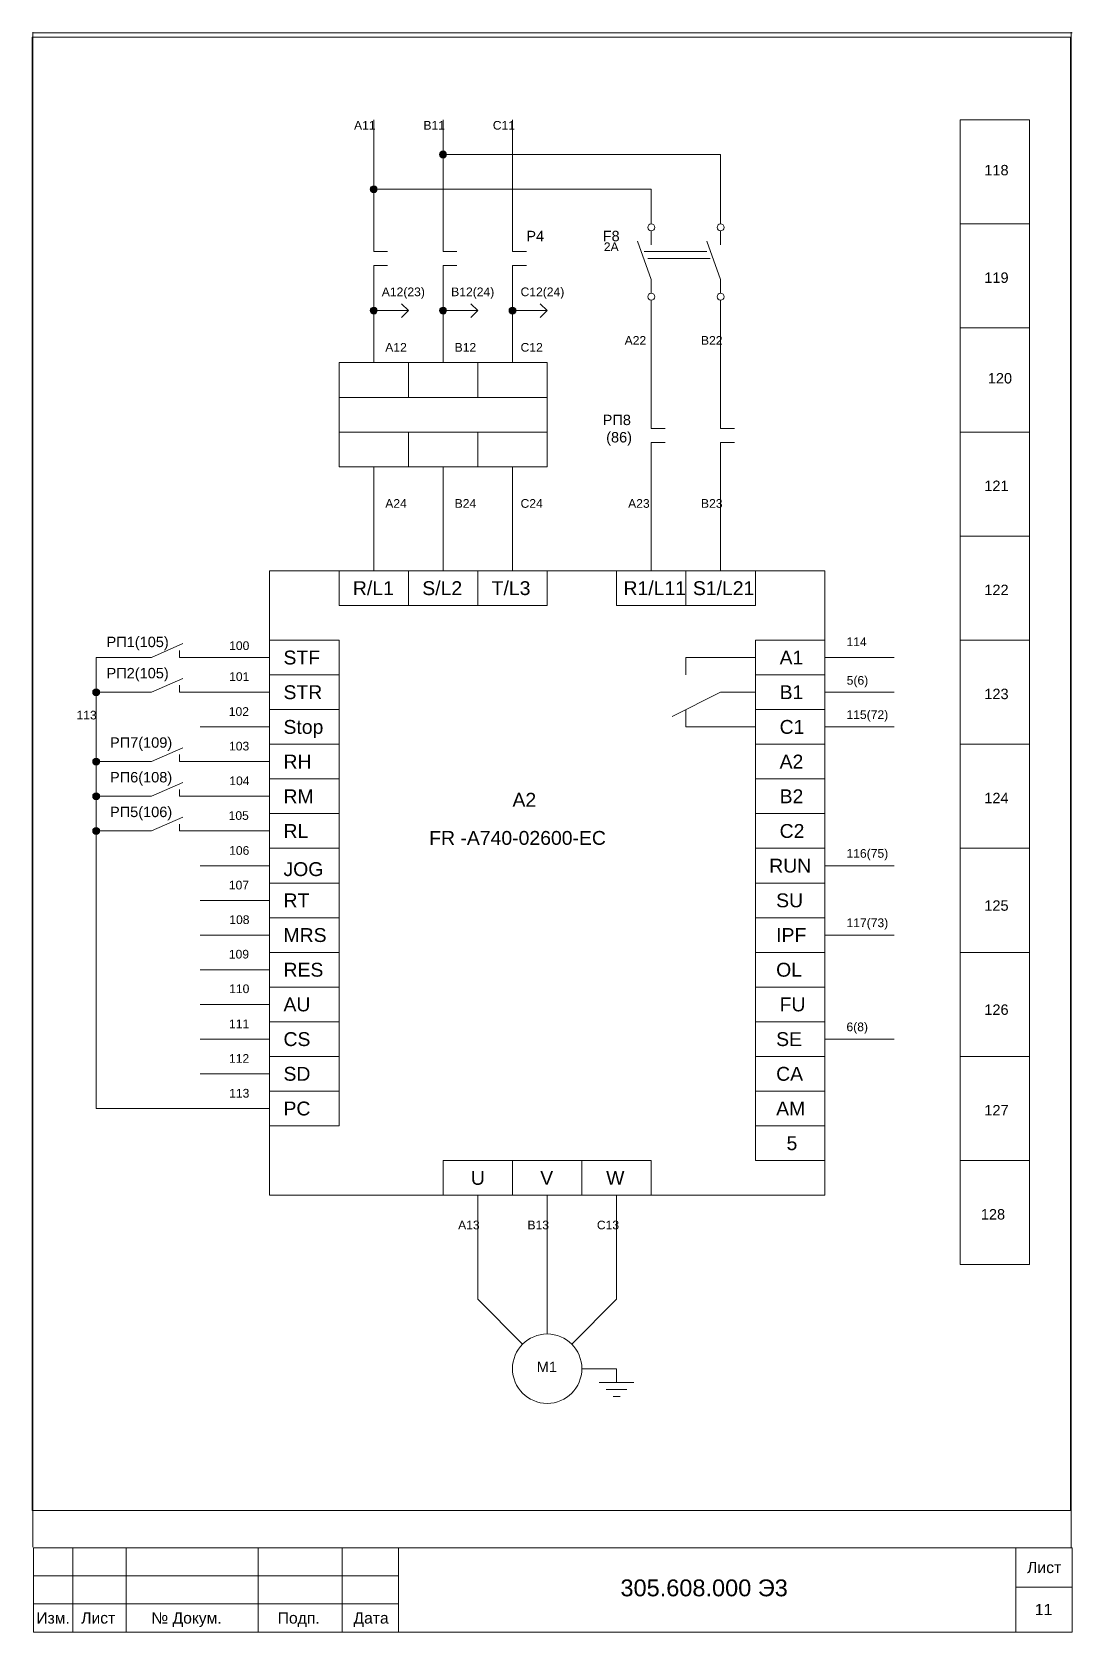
# Paper-space layout 'Лист12' of a CAD drawing. Header units: millimetres. Extents: x 14 to 199, y 0 to 285.
# The model-space entities are those that its viewports show. They can reach past a viewport. Long polylines and large blocks are cut down to what shows.
import ezdxf

# ---------------------------------------------------------------- set-up
doc = ezdxf.new("R2010")
doc.units = ezdxf.units.MM
doc.layers.get('0').update_dxf_attribs({"lineweight": 20})
doc.styles.get("Standard").update_dxf_attribs({"font": 'arial.ttf'})

msp = doc.modelspace()

# ---------------------------------------------------------------- hatches: boundary and pattern name
h = msp.add_hatch(color=256)
h.dxf.hatch_style = 1
h.paths.add_polyline_path([(2700.5, 845, 1), (2699.5, 845, 1)])
h = msp.add_hatch(color=256)
h.dxf.hatch_style = 1
h.paths.add_polyline_path([(2690.5, 840, 1), (2689.5, 840, 1)])
h = msp.add_hatch(color=256)
h.dxf.hatch_style = 1
h.paths.add_polyline_path([(2690.5, 822.5, 1), (2689.5, 822.5, 1)])
h = msp.add_hatch(color=256)
h.dxf.hatch_style = 1
h.paths.add_polyline_path([(2700.5, 822.5, 1), (2699.5, 822.5, 1)])
h = msp.add_hatch(color=256)
h.dxf.hatch_style = 1
h.paths.add_polyline_path([(2710.5, 822.5, 1), (2709.5, 822.5, 1)])
h = msp.add_hatch(color=256)
h.dxf.hatch_style = 1
h.paths.add_polyline_path([(2650.5, 767.5, 1), (2649.5, 767.5, 1)])
h = msp.add_hatch(color=256)
h.dxf.hatch_style = 1
h.paths.add_polyline_path([(2650.5, 757.5, 1), (2649.5, 757.5, 1)])
h = msp.add_hatch(color=256)
h.dxf.hatch_style = 1
h.paths.add_polyline_path([(2650.5, 752.5, 1), (2649.5, 752.5, 1)])
h = msp.add_hatch(color=256)
h.dxf.hatch_style = 1
h.paths.add_polyline_path([(2650.5, 747.5, 1), (2649.5, 747.5, 1)])

# ---------------------------------------------------------------- linework, layer by layer
for p, q in [((2690, 835), (2690, 850)), ((2700, 835), (2700, 850)), ((2710, 835), (2710, 850)), ((2740, 845), (2700, 845)), ((2740, 835), (2740, 845)), ((2730, 840), (2690, 840)), ((2730, 835), (2730, 840)), ((2690, 835), (2690, 831)), ((2700, 835), (2700, 831)), ((2710, 835), (2710, 831)), ((2730, 834), (2730, 832)), ((2740, 834), (2740, 832)), ((2690, 831), (2692, 831)), ((2700, 831), (2702, 831)), ((2710, 831), (2712, 831)), ((2730, 827), (2728, 832.5)), ((2729, 831), (2738, 831)), ((2740, 827), (2738, 832.5)), ((2690, 825), (2690, 829)), ((2690, 829), (2692, 829)), ((2700, 825), (2700, 829)), ((2700, 829), (2702, 829)), ((2710, 825), (2710, 829)), ((2710, 829), (2712, 829)), ((2729.5, 830), (2738.5, 830)), ((2730, 827), (2730, 825)), ((2740, 827), (2740, 825)), ((2690, 825), (2690, 815)), ((2694, 823.5), (2695, 822.5)), ((2700, 825), (2700, 815)), ((2704, 823.5), (2705, 822.5)), ((2710, 825), (2710, 815)), ((2714, 823.5), (2715, 822.5)), ((2730, 824), (2730, 809.5)), ((2740, 824), (2740, 809.5)), ((2690, 822.5), (2695, 822.5)), ((2695, 822.5), (2694, 821.5)), ((2700, 822.5), (2705, 822.5)), ((2705, 822.5), (2704, 821.5)), ((2710, 822.5), (2715, 822.5)), ((2715, 822.5), (2714, 821.5)), ((2685, 810), (2685, 805)), ((2715, 810), (2715, 805)), ((2730, 809.5), (2730, 805.5)), ((2740, 809.5), (2740, 805.5)), ((2730, 805.5), (2732, 805.5)), ((2740, 805.5), (2742, 805.5)), ((2730, 799.5), (2730, 803.5)), ((2730, 803.5), (2732, 803.5)), ((2740, 799.5), (2740, 803.5)), ((2740, 803.5), (2742, 803.5)), ((2690, 800), (2690, 785)), ((2700, 800), (2700, 785)), ((2710, 800), (2710, 785)), ((2730, 799.5), (2730, 785)), ((2740, 800), (2740, 785)), ((2685, 785), (2675, 785)), ((2675, 785), (2675, 775)), ((2735, 785), (2715, 785)), ((2745, 785), (2755, 785)), ((2755, 785), (2755, 775)), ((2658, 772.5), (2662.5, 774.5)), ((2662, 772.5), (2662, 773.5)), ((2655, 772.5), (2650, 772.5)), ((2650, 772.5), (2650, 707.5)), ((2655, 772.5), (2658, 772.5)), ((2665, 772.5), (2662, 772.5)), ((2675, 772.5), (2665, 772.5)), ((2745, 772.5), (2735, 772.5)), ((2735, 772.5), (2735, 770)), ((2765, 772.5), (2755, 772.5)), ((2658, 767.5), (2662.5, 769.5)), ((2662, 767.5), (2662, 768.5)), ((2675, 770), (2685, 770)), ((2655, 767.5), (2650, 767.5)), ((2655, 767.5), (2658, 767.5)), ((2665, 767.5), (2662, 767.5)), ((2675, 767.5), (2665, 767.5)), ((2740, 767.5), (2733, 764)), ((2745, 767.5), (2740, 767.5)), ((2765, 767.5), (2755, 767.5)), ((2675, 765), (2685, 765)), ((2735, 762.5), (2735, 765)), ((2675, 762.5), (2665, 762.5)), ((2745, 762.5), (2735, 762.5)), ((2765, 762.5), (2755, 762.5)), ((2658, 757.5), (2662.5, 759.5)), ((2675, 760), (2685, 760)), ((2655, 757.5), (2650, 757.5)), ((2655, 757.5), (2658, 757.5)), ((2662, 757.5), (2662, 758.5)), ((2665, 757.5), (2662, 757.5)), ((2675, 757.5), (2665, 757.5)), ((2658, 752.5), (2662.5, 754.5)), ((2675, 755), (2685, 755)), ((2655, 752.5), (2650, 752.5)), ((2655, 752.5), (2658, 752.5)), ((2662, 752.5), (2662, 753.5)), ((2665, 752.5), (2662, 752.5)), ((2675, 752.5), (2665, 752.5)), ((2658, 747.5), (2662.5, 749.5)), ((2675, 750), (2685, 750)), ((2655, 747.5), (2650, 747.5)), ((2655, 747.5), (2658, 747.5)), ((2662, 747.5), (2662, 748.5)), ((2665, 747.5), (2662, 747.5)), ((2675, 747.5), (2665, 747.5)), ((2675, 745), (2685, 745)), ((2675, 742.5), (2665, 742.5)), ((2765, 742.5), (2755, 742.5)), ((2675, 740), (2685, 740)), ((2675, 737.5), (2665, 737.5)), ((2675, 735), (2685, 735)), ((2675, 732.5), (2665, 732.5)), ((2765, 732.5), (2755, 732.5)), ((2675, 730), (2685, 730)), ((2675, 727.5), (2665, 727.5)), ((2675, 725), (2685, 725)), ((2675, 722.5), (2665, 722.5)), ((2675, 720), (2685, 720)), ((2675, 717.5), (2665, 717.5)), ((2765, 717.5), (2755, 717.5)), ((2675, 715), (2685, 715)), ((2675, 712.5), (2665, 712.5)), ((2675, 710), (2685, 710)), ((2650, 707.5), (2665, 707.5)), ((2675, 707.5), (2665, 707.5)), ((2675, 705), (2675, 695)), ((2755, 700), (2755, 695)), ((2675, 695), (2700, 695)), ((2705, 680), (2705, 695)), ((2715, 675), (2715, 695)), ((2725, 680), (2725, 695)), ((2755, 695), (2730, 695)), ((2705, 680), (2711.464, 673.536)), ((2725, 680), (2718.536, 673.536)), ((2720, 670), (2725, 670)), ((2725, 670), (2725, 668)), ((2722.5, 668), (2727.5, 668)), ((2723.5, 667), (2726.5, 667)), ((2724.5, 666), (2725.5, 666))]:
    msp.add_line(p, q)
for points in [[(2774.5, 850), (2784.5, 850), (2784.5, 835), (2774.5, 835)], [(2774.5, 835), (2784.5, 835), (2784.5, 820), (2774.5, 820)], [(2774.5, 820), (2784.5, 820), (2784.5, 805), (2774.5, 805)], [(2685, 815), (2695, 815), (2695, 810), (2685, 810)], [(2695, 815), (2705, 815), (2705, 810), (2695, 810)], [(2705, 815), (2715, 815), (2715, 810), (2705, 810)], [(2685, 805), (2695, 805), (2695, 800), (2685, 800)], [(2695, 805), (2705, 805), (2705, 800), (2695, 800)], [(2705, 805), (2715, 805), (2715, 800), (2705, 800)], [(2774.5, 805), (2784.5, 805), (2784.5, 790), (2774.5, 790)], [(2774.5, 790), (2784.5, 790), (2784.5, 775), (2774.5, 775)], [(2685, 785), (2695, 785), (2695, 780), (2685, 780)], [(2695, 785), (2705, 785), (2705, 780), (2695, 780)], [(2705, 785), (2715, 785), (2715, 780), (2705, 780)], [(2725, 785), (2735, 785), (2735, 780), (2725, 780)], [(2735, 785), (2745, 785), (2745, 780), (2735, 780)], [(2675, 775), (2685, 775), (2685, 705), (2675, 705)], [(2745, 775), (2755, 775), (2755, 770), (2745, 770)], [(2774.5, 775), (2784.5, 775), (2784.5, 760), (2774.5, 760)], [(2745, 770), (2755, 770), (2755, 765), (2745, 765)], [(2745, 765), (2755, 765), (2755, 760), (2745, 760)], [(2745, 760), (2755, 760), (2755, 755), (2745, 755)], [(2774.5, 760), (2784.5, 760), (2784.5, 745), (2774.5, 745)], [(2745, 755), (2755, 755), (2755, 750), (2745, 750)], [(2745, 750), (2755, 750), (2755, 745), (2745, 745)], [(2745, 745), (2755, 745), (2755, 740), (2745, 740)], [(2774.5, 745), (2784.5, 745), (2784.5, 730), (2774.5, 730)], [(2745, 740), (2755, 740), (2755, 735), (2745, 735)], [(2745, 735), (2755, 735), (2755, 730), (2745, 730)], [(2745, 730), (2755, 730), (2755, 725), (2745, 725)], [(2774.5, 730), (2784.5, 730), (2784.5, 715), (2774.5, 715)], [(2745, 725), (2755, 725), (2755, 720), (2745, 720)], [(2745, 720), (2755, 720), (2755, 715), (2745, 715)], [(2745, 715), (2755, 715), (2755, 710), (2745, 710)], [(2774.5, 715), (2784.5, 715), (2784.5, 700), (2774.5, 700)], [(2745, 710), (2755, 710), (2755, 705), (2745, 705)], [(2745, 705), (2755, 705), (2755, 700), (2745, 700)], [(2700, 700), (2710, 700), (2710, 695), (2700, 695)], [(2710, 700), (2720, 700), (2720, 695), (2710, 695)], [(2720, 700), (2730, 700), (2730, 695), (2720, 695)], [(2774.5, 700), (2784.5, 700), (2784.5, 685), (2774.5, 685)]]:
    msp.add_lwpolyline(points, close=True)
for centre, radius in [((2700, 845), 0.5), ((2690, 840), 0.5), ((2730, 834.5), 0.5), ((2740, 834.5), 0.5), ((2730, 824.5), 0.5), ((2740, 824.5), 0.5), ((2690, 822.5), 0.5), ((2700, 822.5), 0.5), ((2710, 822.5), 0.5), ((2650, 767.5), 0.5), ((2650, 757.5), 0.5), ((2650, 752.5), 0.5), ((2650, 747.5), 0.5), ((2715, 670), 5)]:
    msp.add_circle(centre, radius)

# ---------------------------------------------------------------- texts
for s, height, p in [('А11', 1.25, (2687.165, 848.582)), ('В11', 1.25, (2697.165, 848.582)), ('С11', 1.25, (2707.165, 848.582)), ('118', 1.5, (2778, 842)), ('P4', 1.5, (2712, 832.5)), ('F8', 1.5, (2723, 832.5)), ('2A', 1.25, (2723.165, 831.082)), ('119', 1.5, (2778, 826.5)), ('A12(23)', 1.25, (2691.165, 824.582)), ('B12(24)', 1.25, (2701.165, 824.582)), ('C12(24)', 1.25, (2711.165, 824.582)), ('A22', 1.25, (2726.165, 817.582)), ('B22', 1.25, (2737.165, 817.582)), ('A12', 1.25, (2691.665, 816.582)), ('B12', 1.25, (2701.665, 816.582)), ('C12', 1.25, (2711.165, 816.582)), ('120', 1.5, (2778.5, 812)), ('РП8', 1.5, (2723, 806)), ('(86)', 1.5, (2723.5, 803.5)), ('121', 1.5, (2778, 796.5)), ('A24', 1.25, (2691.665, 794.082)), ('B24', 1.25, (2701.665, 794.082)), ('C24', 1.25, (2711.165, 794.082)), ('A23', 1.25, (2726.665, 794.082)), ('B23', 1.25, (2737.165, 794.082)), ('R/L1', 2, (2687, 781.5)), ('S/L2', 2, (2697, 781.5)), ('T/L3', 2, (2707, 781.5)), ('R1/L11', 2, (2726, 781.5)), ('S1/L21', 2, (2736, 781.5)), ('122', 1.5, (2778, 781.5)), ('РП1(105)', 1.5, (2651.5, 774)), ('100', 1.25, (2669.165, 773.582)), ('114', 1.25, (2758.131, 774.14)), ('STF', 2, (2677, 771.5)), ('A1', 2, (2748.5, 771.5)), ('РП2(105)', 1.5, (2651.5, 769.5)), ('101', 1.25, (2669.167, 769.127)), ('STR', 2, (2677, 766.5)), ('B1', 2, (2748.5, 766.5)), ('5(6)', 1.25, (2758.165, 768.582)), ('123', 1.5, (2778, 766.5)), ('113', 1.25, (2647.167, 763.577)), ('102', 1.25, (2669.113, 764.092)), ('Stop', 2, (2677, 761.5)), ('C1', 2, (2748.5, 761.5)), ('115(72)', 1.25, (2758.131, 763.64)), ('РП7(109)', 1.5, (2652, 759.5)), ('103', 1.25, (2669.15, 759.107)), ('RH', 2, (2677, 756.5)), ('A2', 2, (2748.5, 756.5)), ('РП6(108)', 1.5, (2652, 754.5)), ('104', 1.25, (2669.19, 754.104)), ('RM', 2, (2677, 751.5)), ('А2', 2, (2710, 751)), ('B2', 2, (2748.5, 751.5)), ('124', 1.5, (2778, 751.5)), ('РП5(106)', 1.5, (2652, 749.5)), ('105', 1.25, (2669.09, 749.098)), ('RL', 2, (2677, 746.5)), ('FR -A740-02600-EC', 2, (2698, 745.5)), ('C2', 2, (2748.5, 746.5)), ('106', 1.25, (2669.166, 744.064)), ('116(75)', 1.25, (2758.131, 743.64)), ('JOG', 2, (2677, 741)), ('RUN', 2, (2747, 741.5)), ('107', 1.25, (2669.124, 739.075)), ('RT', 2, (2677, 736.5)), ('SU', 2, (2748, 736.5)), ('125', 1.5, (2778, 736)), ('108', 1.25, (2669.188, 734.088)), ('MRS', 2, (2677, 731.5)), ('IPF', 2, (2748, 731.5)), ('117(73)', 1.25, (2758.131, 733.64)), ('109', 1.25, (2669.124, 729.117)), ('RES', 2, (2677, 726.5)), ('OL', 2, (2748, 726.5)), ('110', 1.25, (2669.167, 724.129)), ('AU', 2, (2677, 721.5)), ('FU', 2, (2748.5, 721.5)), ('126', 1.5, (2778, 721)), ('111', 1.25, (2669.146, 719.076)), ('6(8)', 1.25, (2758.131, 718.64)), ('CS', 2, (2677, 716.5)), ('SE', 2, (2748, 716.5)), ('112', 1.25, (2669.146, 714.087)), ('SD', 2, (2677, 711.5)), ('CA', 2, (2748, 711.5)), ('113', 1.25, (2669.167, 709.077)), ('PC', 2, (2677, 706.5)), ('AM', 2, (2748, 706.5)), ('127', 1.5, (2778, 706.5)), ('5', 2, (2749.5, 701.5)), ('U', 2, (2704, 696.5)), ('V', 2, (2714, 696.5)), ('W', 2, (2723.5, 696.5)), ('128', 1.5, (2777.5, 691.5)), ('A13', 1.25, (2702.165, 690.082)), ('B13', 1.25, (2712.165, 690.082)), ('C13', 1.25, (2722.165, 690.082)), ('M1', 1.5, (2713.5, 669.5))]:
    msp.add_text(s, height=height).set_placement(p)

psp = doc.layouts.new('Лист12')

# ---------------------------------------------------------------- linework, layer by layer
for p, q in [((14.17, 15.14), (14.17, 285.05)), ((199.17, 15.14), (199.17, 285.05)), ((14.31, 284.92), (199.31, 284.92)), ((21.31, 15), (21.31, 0)), ((30.81, 15), (30.81, 0)), ((54.31, 15), (54.31, 0)), ((69.31, 15), (69.31, 0)), ((189.31, 15), (189.31, 0)), ((14.31, 10), (79.31, 10)), ((189.31, 8), (199.31, 8)), ((14.31, 5), (79.31, 5))]:
    psp.add_line(p, q)
for points in [[(14.31, 0), (14.31, 15), (199.31, 15), (199.31, 0)], [(14.31, 15), (79.31, 15), (79.31, 0), (14.31, 0)]]:
    psp.add_lwpolyline(points, close=True)

# ---------------------------------------------------------------- texts
for s, height, p in [('Лист', 2, (191.31, 10.5)), ('305.608.000 Э3', 3, (118.87, 6.36)), ('Изм.', 2, (14.81, 1.5)), ('Лист', 2, (22.81, 1.5)), ('№ Докум.', 2, (35.31, 1.5)), ('Подп.', 2, (57.81, 1.5)), ('Дата', 2, (71.31, 1.5)), ('11', 2, (192.69, 3))]:
    psp.add_text(s, height=height).set_placement(p)

# ---------------------------------------------------------------- viewports
at = {"layer": '0'}
psp.add_viewport(center=(106.55, 152.87), size=(185, 262.486), view_center_point=(2715.594, 755.721), view_height=212.3551, dxfattribs=at)

doc.saveas('drawing.dxf')
